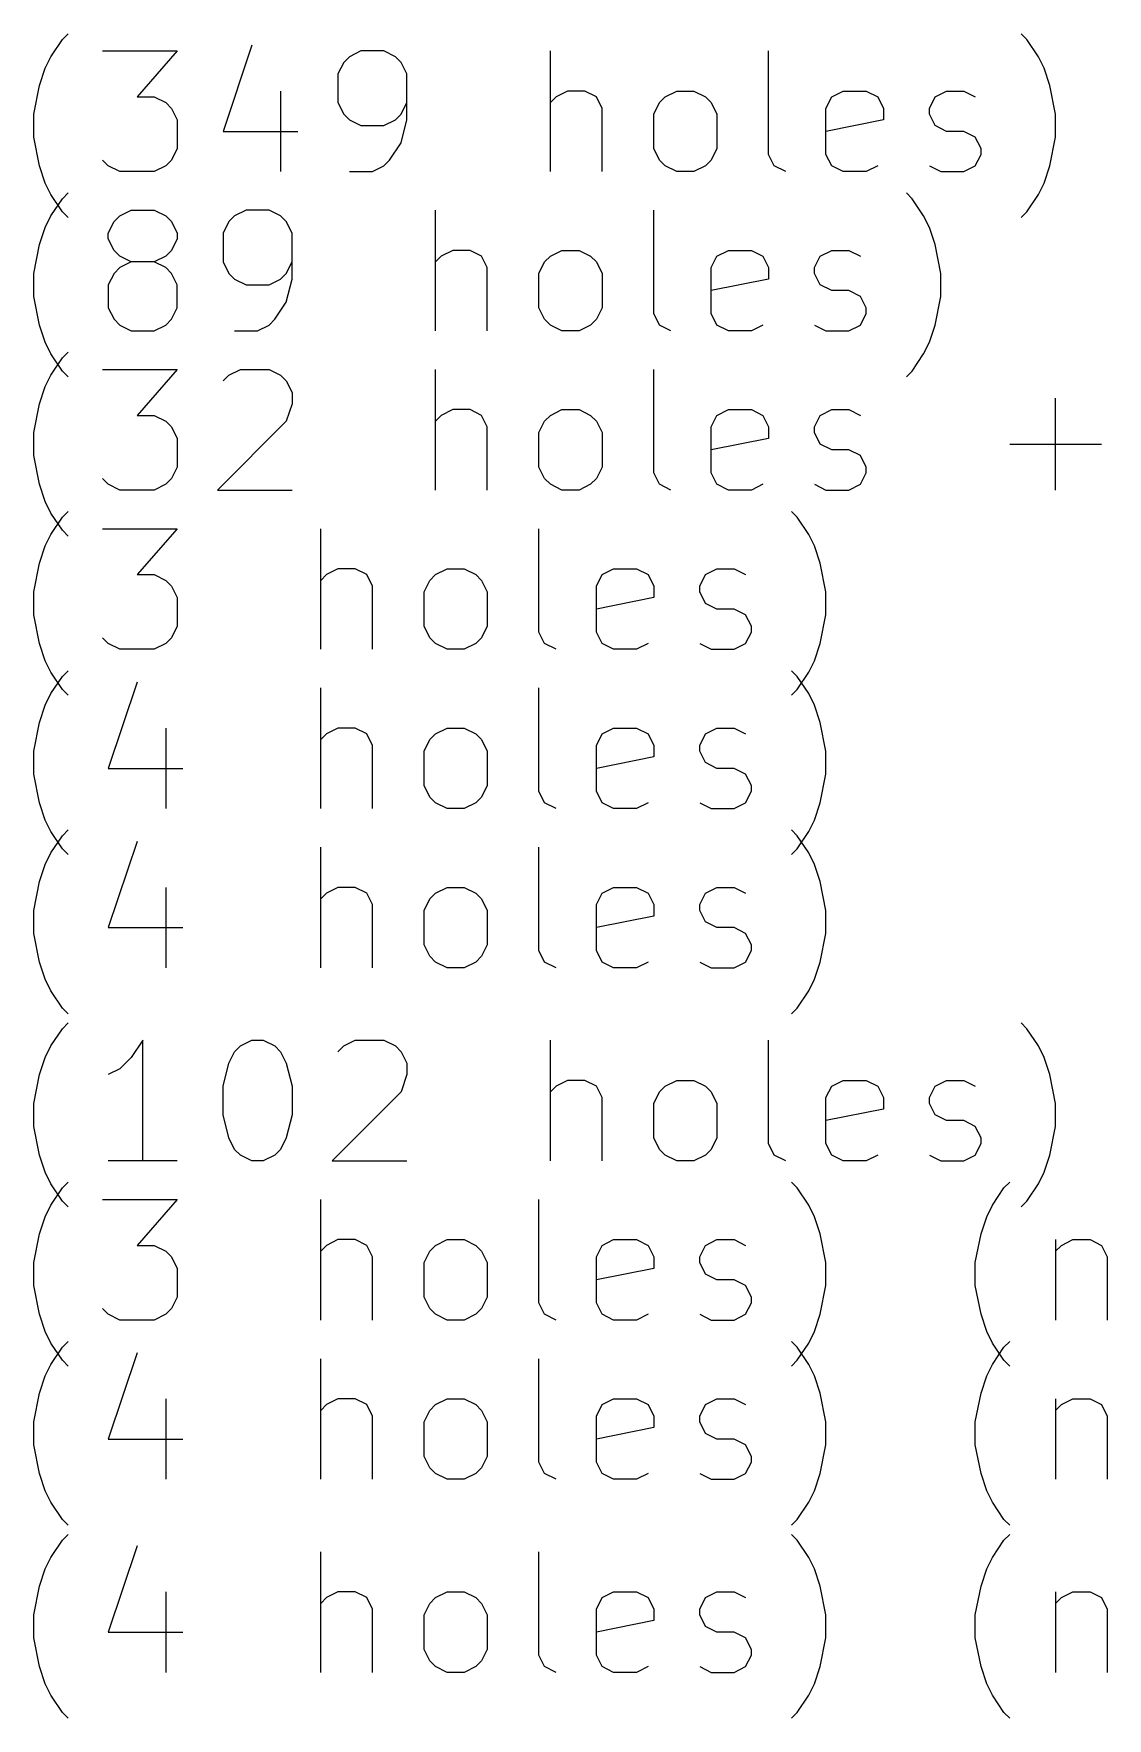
# Model space of a CAD drawing. Extents: x 101.4 to 193.5, y -168 to -75.
# Drawn here: x 138.63 to 156.44, y -168.01 to -140.08 of the extents above; entities that cross this region are included whole.
import ezdxf

# ---------------------------------------------------------------- set-up
doc = ezdxf.new("R2010")
doc.units = 0
doc.layers.add('BLACK', color=7, linetype='CONTINUOUS')

msp = doc.modelspace()

# ---------------------------------------------------------------- linework, layer by layer
at = {"layer": 'BLACK', "linetype": 'CONTINUOUS'}
for p, q in [((138.914914, -140.460076), (139.10539, -140.174361)), ((139.10539, -140.174361), (139.200629, -140.079123)), ((155.105392, -140.174361), (155.010154, -140.079123)), ((155.295868, -140.460076), (155.105392, -140.174361)), ((138.819676, -140.650552), (138.914914, -140.460076)), ((139.772057, -140.364838), (141.010152, -140.364838)), ((141.010152, -140.364838), (140.343485, -141.126742)), ((142.248247, -140.2696), (141.772057, -141.698171)), ((143.867295, -140.460076), (143.772057, -140.555314)), ((144.057771, -140.364838), (143.867295, -140.460076)), ((144.438724, -140.364838), (144.057771, -140.364838)), ((144.6292, -140.460076), (144.438724, -140.364838)), ((144.724438, -140.555314), (144.6292, -140.460076)), ((147.200629, -142.364838), (147.200629, -140.364838)), ((150.819677, -142.079123), (150.819677, -140.364838)), ((155.391106, -140.650552), (155.295868, -140.460076)), ((138.724438, -140.936266), (138.819676, -140.650552)), ((143.772057, -140.555314), (143.676819, -140.74579)), ((143.676819, -140.74579), (143.676819, -141.22198)), ((144.819676, -140.74579), (144.724438, -140.555314)), ((144.819676, -141.507695), (144.819676, -140.74579)), ((155.486344, -140.936266), (155.391106, -140.650552)), ((138.6292, -141.412457), (138.724438, -140.936266)), ((142.724438, -141.031504), (142.724438, -142.364838)), ((147.486343, -141.031504), (147.295867, -141.126742)), ((147.772058, -141.031504), (147.486343, -141.031504)), ((147.962534, -141.126742), (147.772058, -141.031504)), ((149.105391, -141.126742), (149.295867, -141.031504)), ((149.295867, -141.031504), (149.581582, -141.031504)), ((149.581582, -141.031504), (149.772058, -141.126742)), ((151.867296, -141.126742), (152.057772, -141.031504)), ((152.057772, -141.031504), (152.438725, -141.031504)), ((152.438725, -141.031504), (152.629201, -141.126742)), ((153.581582, -141.126742), (153.772058, -141.031504)), ((153.772058, -141.031504), (154.057772, -141.031504)), ((154.057772, -141.031504), (154.248249, -141.126742)), ((155.581582, -141.412457), (155.486344, -140.936266)), ((140.343485, -141.126742), (140.6292, -141.126742)), ((140.6292, -141.126742), (140.819676, -141.22198)), ((140.819676, -141.22198), (140.914914, -141.317219)), ((143.676819, -141.22198), (143.772057, -141.412457)), ((144.724438, -141.412457), (144.819676, -141.22198)), ((147.295867, -141.126742), (147.200629, -141.22198)), ((148.057772, -141.317219), (147.962534, -141.126742)), ((148.914915, -141.412457), (149.010153, -141.22198)), ((149.010153, -141.22198), (149.105391, -141.126742)), ((149.772058, -141.126742), (149.867296, -141.22198)), ((149.867296, -141.22198), (149.962534, -141.412457)), ((151.772058, -141.317219), (151.867296, -141.126742)), ((152.629201, -141.126742), (152.724439, -141.317219)), ((153.486344, -141.317219), (153.581582, -141.126742)), ((138.6292, -141.793409), (138.6292, -141.412457)), ((140.914914, -141.317219), (141.010152, -141.507695)), ((141.010152, -141.507695), (141.010152, -141.983885)), ((143.772057, -141.412457), (143.867295, -141.507695)), ((143.867295, -141.507695), (144.057771, -141.602933)), ((144.438724, -141.602933), (144.6292, -141.507695)), ((144.6292, -141.507695), (144.724438, -141.412457)), ((144.724438, -141.888647), (144.819676, -141.507695)), ((148.057772, -142.364838), (148.057772, -141.317219)), ((148.914915, -141.983885), (148.914915, -141.412457)), ((149.962534, -141.412457), (149.962534, -141.983885)), ((151.772058, -142.079123), (151.772058, -141.317219)), ((152.724439, -141.507695), (151.772058, -141.698171)), ((152.724439, -141.317219), (152.724439, -141.507695)), ((153.486344, -141.412457), (153.486344, -141.317219)), ((153.581582, -141.602933), (153.486344, -141.412457)), ((155.581582, -141.793409), (155.581582, -141.412457)), ((138.724438, -142.2696), (138.6292, -141.793409)), ((141.772057, -141.698171), (143.010152, -141.698171)), ((144.057771, -141.602933), (144.438724, -141.602933)), ((153.772058, -141.698171), (153.581582, -141.602933)), ((154.057772, -141.698171), (153.772058, -141.698171)), ((154.248249, -141.793409), (154.057772, -141.698171)), ((154.343487, -141.983885), (154.248249, -141.793409)), ((155.486344, -142.2696), (155.581582, -141.793409)), ((141.010152, -141.983885), (140.914914, -142.174361)), ((144.533962, -142.174361), (144.724438, -141.888647)), ((149.010153, -142.174361), (148.914915, -141.983885)), ((149.962534, -141.983885), (149.867296, -142.174361)), ((150.914915, -142.2696), (150.819677, -142.079123)), ((151.867296, -142.2696), (151.772058, -142.079123)), ((154.248249, -142.2696), (154.343487, -142.079123)), ((154.343487, -142.079123), (154.343487, -141.983885)), ((138.819676, -142.555314), (138.724438, -142.2696)), ((139.867295, -142.2696), (139.772057, -142.174361)), ((140.057771, -142.364838), (139.867295, -142.2696)), ((140.6292, -142.364838), (140.057771, -142.364838)), ((140.819676, -142.2696), (140.6292, -142.364838)), ((140.914914, -142.174361), (140.819676, -142.2696)), ((143.867295, -142.364838), (144.248247, -142.364838)), ((144.248247, -142.364838), (144.438724, -142.2696)), ((144.438724, -142.2696), (144.533962, -142.174361)), ((149.105391, -142.2696), (149.010153, -142.174361)), ((149.295867, -142.364838), (149.105391, -142.2696)), ((149.581582, -142.364838), (149.295867, -142.364838)), ((149.772058, -142.2696), (149.581582, -142.364838)), ((149.867296, -142.174361), (149.772058, -142.2696)), ((151.105391, -142.364838), (150.914915, -142.2696)), ((152.057772, -142.364838), (151.867296, -142.2696)), ((152.438725, -142.364838), (152.057772, -142.364838)), ((152.629201, -142.2696), (152.438725, -142.364838)), ((153.486344, -142.2696), (153.67682, -142.364838)), ((153.67682, -142.364838), (154.057772, -142.364838)), ((154.057772, -142.364838), (154.248249, -142.2696)), ((155.391106, -142.555314), (155.486344, -142.2696)), ((138.914914, -142.74579), (138.819676, -142.555314)), ((155.295868, -142.74579), (155.391106, -142.555314)), ((139.10539, -143.031504), (138.914914, -142.74579)), ((138.914914, -143.100076), (139.10539, -142.814361)), ((139.10539, -142.814361), (139.200629, -142.719123)), ((153.20063, -142.814361), (153.105392, -142.719123)), ((153.391106, -143.100076), (153.20063, -142.814361)), ((155.105392, -143.031504), (155.295868, -142.74579)), ((138.819676, -143.290552), (138.914914, -143.100076)), ((139.200629, -143.126742), (139.10539, -143.031504)), ((139.867295, -143.38579), (139.962533, -143.195314)), ((139.962533, -143.195314), (140.057771, -143.100076)), ((140.057771, -143.100076), (140.248247, -143.004838)), ((140.248247, -143.004838), (140.6292, -143.004838)), ((140.6292, -143.004838), (140.819676, -143.100076)), ((140.819676, -143.100076), (140.914914, -143.195314)), ((140.914914, -143.195314), (141.010152, -143.38579)), ((141.867295, -143.195314), (141.772057, -143.38579)), ((141.962533, -143.100076), (141.867295, -143.195314)), ((142.153009, -143.004838), (141.962533, -143.100076)), ((142.533962, -143.004838), (142.153009, -143.004838)), ((142.724438, -143.100076), (142.533962, -143.004838)), ((142.819676, -143.195314), (142.724438, -143.100076)), ((142.914914, -143.38579), (142.819676, -143.195314)), ((145.295867, -145.004838), (145.295867, -143.004838)), ((148.914915, -144.719123), (148.914915, -143.004838)), ((153.486344, -143.290552), (153.391106, -143.100076)), ((155.010154, -143.126742), (155.105392, -143.031504)), ((138.724438, -143.576266), (138.819676, -143.290552)), ((139.867295, -143.481028), (139.867295, -143.38579)), ((139.962533, -143.671504), (139.867295, -143.481028)), ((141.010152, -143.481028), (140.914914, -143.671504)), ((141.010152, -143.38579), (141.010152, -143.481028)), ((141.772057, -143.38579), (141.772057, -143.86198)), ((142.914914, -144.147695), (142.914914, -143.38579)), ((153.581582, -143.576266), (153.486344, -143.290552)), ((138.6292, -144.052457), (138.724438, -143.576266)), ((140.057771, -143.766742), (139.962533, -143.671504)), ((140.248247, -143.86198), (140.057771, -143.766742)), ((140.819676, -143.766742), (140.6292, -143.86198)), ((140.914914, -143.671504), (140.819676, -143.766742)), ((145.391105, -143.766742), (145.295867, -143.86198)), ((145.581581, -143.671504), (145.391105, -143.766742)), ((145.867296, -143.671504), (145.581581, -143.671504)), ((146.057772, -143.766742), (145.867296, -143.671504)), ((146.15301, -143.957219), (146.057772, -143.766742)), ((147.105391, -143.86198), (147.200629, -143.766742)), ((147.200629, -143.766742), (147.391105, -143.671504)), ((147.391105, -143.671504), (147.67682, -143.671504)), ((147.67682, -143.671504), (147.867296, -143.766742)), ((147.867296, -143.766742), (147.962534, -143.86198)), ((149.867296, -143.957219), (149.962534, -143.766742)), ((149.962534, -143.766742), (150.15301, -143.671504)), ((150.15301, -143.671504), (150.533963, -143.671504)), ((150.533963, -143.671504), (150.724439, -143.766742)), ((150.724439, -143.766742), (150.819677, -143.957219)), ((151.581582, -143.957219), (151.67682, -143.766742)), ((151.67682, -143.766742), (151.867296, -143.671504)), ((151.867296, -143.671504), (152.15301, -143.671504)), ((152.15301, -143.671504), (152.343487, -143.766742)), ((153.67682, -144.052457), (153.581582, -143.576266)), ((138.6292, -144.433409), (138.6292, -144.052457)), ((139.962533, -144.052457), (139.867295, -144.242933)), ((140.057771, -143.957219), (139.962533, -144.052457)), ((140.248247, -143.86198), (140.057771, -143.957219)), ((140.6292, -143.86198), (140.248247, -143.86198)), ((140.819676, -143.957219), (140.6292, -143.86198)), ((140.914914, -144.052457), (140.819676, -143.957219)), ((141.010152, -144.242933), (140.914914, -144.052457)), ((141.772057, -143.86198), (141.867295, -144.052457)), ((141.867295, -144.052457), (141.962533, -144.147695)), ((142.724438, -144.147695), (142.819676, -144.052457)), ((142.819676, -144.052457), (142.914914, -143.86198)), ((146.15301, -145.004838), (146.15301, -143.957219)), ((147.010153, -144.052457), (147.105391, -143.86198)), ((147.010153, -144.623885), (147.010153, -144.052457)), ((147.962534, -143.86198), (148.057772, -144.052457)), ((148.057772, -144.052457), (148.057772, -144.623885)), ((149.867296, -144.719123), (149.867296, -143.957219)), ((150.819677, -143.957219), (150.819677, -144.147695)), ((151.581582, -144.052457), (151.581582, -143.957219)), ((151.67682, -144.242933), (151.581582, -144.052457)), ((153.67682, -144.433409), (153.67682, -144.052457)), ((139.867295, -144.242933), (139.867295, -144.623885)), ((141.010152, -144.623885), (141.010152, -144.242933)), ((141.962533, -144.147695), (142.153009, -144.242933)), ((142.153009, -144.242933), (142.533962, -144.242933)), ((142.533962, -144.242933), (142.724438, -144.147695)), ((142.819676, -144.528647), (142.914914, -144.147695)), ((150.819677, -144.147695), (149.867296, -144.338171)), ((151.867296, -144.338171), (151.67682, -144.242933)), ((152.15301, -144.338171), (151.867296, -144.338171)), ((152.343487, -144.433409), (152.15301, -144.338171)), ((138.724438, -144.9096), (138.6292, -144.433409)), ((139.867295, -144.623885), (139.962533, -144.814361)), ((140.914914, -144.814361), (141.010152, -144.623885)), ((142.6292, -144.814361), (142.819676, -144.528647)), ((147.105391, -144.814361), (147.010153, -144.623885)), ((148.057772, -144.623885), (147.962534, -144.814361)), ((152.438725, -144.623885), (152.343487, -144.433409)), ((152.438725, -144.719123), (152.438725, -144.623885)), ((153.581582, -144.9096), (153.67682, -144.433409)), ((138.819676, -145.195314), (138.724438, -144.9096)), ((139.962533, -144.814361), (140.057771, -144.9096)), ((140.057771, -144.9096), (140.248247, -145.004838)), ((140.6292, -145.004838), (140.819676, -144.9096)), ((140.819676, -144.9096), (140.914914, -144.814361)), ((142.343485, -145.004838), (142.533962, -144.9096)), ((142.533962, -144.9096), (142.6292, -144.814361)), ((147.200629, -144.9096), (147.105391, -144.814361)), ((147.391105, -145.004838), (147.200629, -144.9096)), ((147.867296, -144.9096), (147.67682, -145.004838)), ((147.962534, -144.814361), (147.867296, -144.9096)), ((149.010153, -144.9096), (148.914915, -144.719123)), ((149.200629, -145.004838), (149.010153, -144.9096)), ((149.962534, -144.9096), (149.867296, -144.719123)), ((150.15301, -145.004838), (149.962534, -144.9096)), ((150.724439, -144.9096), (150.533963, -145.004838)), ((151.581582, -144.9096), (151.772058, -145.004838)), ((152.15301, -145.004838), (152.343487, -144.9096)), ((152.343487, -144.9096), (152.438725, -144.719123)), ((153.486344, -145.195314), (153.581582, -144.9096)), ((138.914914, -145.38579), (138.819676, -145.195314)), ((140.248247, -145.004838), (140.6292, -145.004838)), ((141.962533, -145.004838), (142.343485, -145.004838)), ((147.67682, -145.004838), (147.391105, -145.004838)), ((150.533963, -145.004838), (150.15301, -145.004838)), ((151.772058, -145.004838), (152.15301, -145.004838)), ((153.391106, -145.38579), (153.486344, -145.195314)), ((139.10539, -145.671504), (138.914914, -145.38579)), ((138.914914, -145.740076), (139.10539, -145.454361)), ((139.10539, -145.454361), (139.200629, -145.359123)), ((153.20063, -145.671504), (153.391106, -145.38579)), ((138.819676, -145.930552), (138.914914, -145.740076)), ((139.200629, -145.766742), (139.10539, -145.671504)), ((139.772057, -145.644838), (141.010152, -145.644838)), ((141.010152, -145.644838), (140.343485, -146.406742)), ((141.772057, -145.835314), (141.867295, -145.740076)), ((141.867295, -145.740076), (142.057771, -145.644838)), ((142.057771, -145.644838), (142.533962, -145.644838)), ((142.533962, -145.644838), (142.724438, -145.740076)), ((142.724438, -145.740076), (142.819676, -145.835314)), ((145.295867, -147.644838), (145.295867, -145.644838)), ((148.914915, -147.359123), (148.914915, -145.644838)), ((153.105392, -145.766742), (153.20063, -145.671504)), ((138.724438, -146.216266), (138.819676, -145.930552)), ((142.819676, -145.835314), (142.914914, -146.02579)), ((142.914914, -146.02579), (142.914914, -146.216266)), ((138.6292, -146.692457), (138.724438, -146.216266)), ((142.914914, -146.216266), (142.819676, -146.50198)), ((145.581581, -146.311504), (145.391105, -146.406742)), ((145.867296, -146.311504), (145.581581, -146.311504)), ((146.057772, -146.406742), (145.867296, -146.311504)), ((147.200629, -146.406742), (147.391105, -146.311504)), ((147.391105, -146.311504), (147.67682, -146.311504)), ((147.67682, -146.311504), (147.867296, -146.406742)), ((149.962534, -146.406742), (150.15301, -146.311504)), ((150.15301, -146.311504), (150.533963, -146.311504)), ((150.533963, -146.311504), (150.724439, -146.406742)), ((151.67682, -146.406742), (151.867296, -146.311504)), ((151.867296, -146.311504), (152.15301, -146.311504)), ((152.15301, -146.311504), (152.343487, -146.406742)), ((155.581583, -147.644838), (155.581583, -146.121028)), ((140.343485, -146.406742), (140.6292, -146.406742)), ((140.6292, -146.406742), (140.819676, -146.50198)), ((140.819676, -146.50198), (140.914914, -146.597219)), ((140.914914, -146.597219), (141.010152, -146.787695)), ((142.819676, -146.50198), (141.676819, -147.644838)), ((145.391105, -146.406742), (145.295867, -146.50198)), ((146.15301, -146.597219), (146.057772, -146.406742)), ((146.15301, -147.644838), (146.15301, -146.597219)), ((147.010153, -146.692457), (147.105391, -146.50198)), ((147.105391, -146.50198), (147.200629, -146.406742)), ((147.867296, -146.406742), (147.962534, -146.50198)), ((147.962534, -146.50198), (148.057772, -146.692457)), ((149.867296, -146.597219), (149.962534, -146.406742)), ((149.867296, -147.359123), (149.867296, -146.597219)), ((150.724439, -146.406742), (150.819677, -146.597219)), ((150.819677, -146.597219), (150.819677, -146.787695)), ((151.581582, -146.597219), (151.67682, -146.406742)), ((151.581582, -146.692457), (151.581582, -146.597219)), ((138.6292, -147.073409), (138.6292, -146.692457)), ((141.010152, -146.787695), (141.010152, -147.263885)), ((147.010153, -147.263885), (147.010153, -146.692457)), ((148.057772, -146.692457), (148.057772, -147.263885)), ((150.819677, -146.787695), (149.867296, -146.978171)), ((151.67682, -146.882933), (151.581582, -146.692457)), ((151.867296, -146.978171), (151.67682, -146.882933)), ((154.819678, -146.882933), (156.343488, -146.882933)), ((138.724438, -147.5496), (138.6292, -147.073409)), ((152.15301, -146.978171), (151.867296, -146.978171)), ((152.343487, -147.073409), (152.15301, -146.978171)), ((152.438725, -147.263885), (152.343487, -147.073409)), ((139.867295, -147.5496), (139.772057, -147.454361)), ((140.914914, -147.454361), (140.819676, -147.5496)), ((141.010152, -147.263885), (140.914914, -147.454361)), ((147.105391, -147.454361), (147.010153, -147.263885)), ((147.200629, -147.5496), (147.105391, -147.454361)), ((147.962534, -147.454361), (147.867296, -147.5496)), ((148.057772, -147.263885), (147.962534, -147.454361)), ((149.010153, -147.5496), (148.914915, -147.359123)), ((149.962534, -147.5496), (149.867296, -147.359123)), ((152.343487, -147.5496), (152.438725, -147.359123)), ((152.438725, -147.359123), (152.438725, -147.263885)), ((138.819676, -147.835314), (138.724438, -147.5496)), ((140.057771, -147.644838), (139.867295, -147.5496)), ((140.6292, -147.644838), (140.057771, -147.644838)), ((140.819676, -147.5496), (140.6292, -147.644838)), ((141.676819, -147.644838), (142.914914, -147.644838)), ((147.391105, -147.644838), (147.200629, -147.5496)), ((147.67682, -147.644838), (147.391105, -147.644838)), ((147.867296, -147.5496), (147.67682, -147.644838)), ((149.200629, -147.644838), (149.010153, -147.5496)), ((150.15301, -147.644838), (149.962534, -147.5496)), ((150.533963, -147.644838), (150.15301, -147.644838)), ((150.724439, -147.5496), (150.533963, -147.644838)), ((151.581582, -147.5496), (151.772058, -147.644838)), ((151.772058, -147.644838), (152.15301, -147.644838)), ((152.15301, -147.644838), (152.343487, -147.5496)), ((138.914914, -148.02579), (138.819676, -147.835314)), ((139.10539, -148.094361), (139.200629, -147.999123)), ((151.295868, -148.094361), (151.20063, -147.999123)), ((139.10539, -148.311504), (138.914914, -148.02579)), ((138.914914, -148.380076), (139.10539, -148.094361)), ((139.772057, -148.284838), (141.010152, -148.284838)), ((141.010152, -148.284838), (140.343485, -149.046742)), ((143.391105, -150.284838), (143.391105, -148.284838)), ((147.010153, -149.999123), (147.010153, -148.284838)), ((151.486344, -148.380076), (151.295868, -148.094361)), ((138.724438, -148.856266), (138.819676, -148.570552)), ((138.819676, -148.570552), (138.914914, -148.380076)), ((139.200629, -148.406742), (139.10539, -148.311504)), ((151.581582, -148.570552), (151.486344, -148.380076)), ((151.67682, -148.856266), (151.581582, -148.570552)), ((138.6292, -149.332457), (138.724438, -148.856266)), ((140.343485, -149.046742), (140.6292, -149.046742)), ((140.6292, -149.046742), (140.819676, -149.14198)), ((143.486343, -149.046742), (143.391105, -149.14198)), ((143.676819, -148.951504), (143.486343, -149.046742)), ((143.962534, -148.951504), (143.676819, -148.951504)), ((144.15301, -149.046742), (143.962534, -148.951504)), ((144.248248, -149.237219), (144.15301, -149.046742)), ((145.200629, -149.14198), (145.295867, -149.046742)), ((145.295867, -149.046742), (145.486343, -148.951504)), ((145.486343, -148.951504), (145.772058, -148.951504)), ((145.772058, -148.951504), (145.962534, -149.046742)), ((145.962534, -149.046742), (146.057772, -149.14198)), ((147.962534, -149.237219), (148.057772, -149.046742)), ((148.057772, -149.046742), (148.248248, -148.951504)), ((148.248248, -148.951504), (148.629201, -148.951504)), ((148.629201, -148.951504), (148.819677, -149.046742)), ((148.819677, -149.046742), (148.914915, -149.237219)), ((149.67682, -149.237219), (149.772058, -149.046742)), ((149.772058, -149.046742), (149.962534, -148.951504)), ((149.962534, -148.951504), (150.248248, -148.951504)), ((150.248248, -148.951504), (150.438725, -149.046742)), ((151.772058, -149.332457), (151.67682, -148.856266)), ((138.6292, -149.713409), (138.6292, -149.332457)), ((140.819676, -149.14198), (140.914914, -149.237219)), ((140.914914, -149.237219), (141.010152, -149.427695)), ((144.248248, -150.284838), (144.248248, -149.237219)), ((145.105391, -149.332457), (145.200629, -149.14198)), ((145.105391, -149.903885), (145.105391, -149.332457)), ((146.057772, -149.14198), (146.15301, -149.332457)), ((146.15301, -149.332457), (146.15301, -149.903885)), ((147.962534, -149.999123), (147.962534, -149.237219)), ((148.914915, -149.237219), (148.914915, -149.427695)), ((149.67682, -149.332457), (149.67682, -149.237219)), ((149.772058, -149.522933), (149.67682, -149.332457)), ((151.772058, -149.713409), (151.772058, -149.332457)), ((141.010152, -149.427695), (141.010152, -149.903885)), ((148.914915, -149.427695), (147.962534, -149.618171)), ((149.962534, -149.618171), (149.772058, -149.522933)), ((150.248248, -149.618171), (149.962534, -149.618171)), ((150.438725, -149.713409), (150.248248, -149.618171)), ((138.724438, -150.1896), (138.6292, -149.713409)), ((141.010152, -149.903885), (140.914914, -150.094361)), ((145.200629, -150.094361), (145.105391, -149.903885)), ((146.15301, -149.903885), (146.057772, -150.094361)), ((150.533963, -149.903885), (150.438725, -149.713409)), ((150.533963, -149.999123), (150.533963, -149.903885)), ((151.67682, -150.1896), (151.772058, -149.713409)), ((138.819676, -150.475314), (138.724438, -150.1896)), ((139.867295, -150.1896), (139.772057, -150.094361)), ((140.057771, -150.284838), (139.867295, -150.1896)), ((140.819676, -150.1896), (140.6292, -150.284838)), ((140.914914, -150.094361), (140.819676, -150.1896)), ((145.295867, -150.1896), (145.200629, -150.094361)), ((145.486343, -150.284838), (145.295867, -150.1896)), ((145.962534, -150.1896), (145.772058, -150.284838)), ((146.057772, -150.094361), (145.962534, -150.1896)), ((147.105391, -150.1896), (147.010153, -149.999123)), ((147.295867, -150.284838), (147.105391, -150.1896)), ((148.057772, -150.1896), (147.962534, -149.999123)), ((148.248248, -150.284838), (148.057772, -150.1896)), ((148.819677, -150.1896), (148.629201, -150.284838)), ((149.67682, -150.1896), (149.867296, -150.284838)), ((150.248248, -150.284838), (150.438725, -150.1896)), ((150.438725, -150.1896), (150.533963, -149.999123)), ((151.581582, -150.475314), (151.67682, -150.1896)), ((138.914914, -150.66579), (138.819676, -150.475314)), ((140.6292, -150.284838), (140.057771, -150.284838)), ((145.772058, -150.284838), (145.486343, -150.284838)), ((148.629201, -150.284838), (148.248248, -150.284838)), ((149.867296, -150.284838), (150.248248, -150.284838)), ((151.486344, -150.66579), (151.581582, -150.475314)), ((139.10539, -150.951504), (138.914914, -150.66579)), ((138.914914, -151.020076), (139.10539, -150.734361)), ((139.10539, -150.734361), (139.200629, -150.639123)), ((151.295868, -150.734361), (151.20063, -150.639123)), ((151.295868, -150.951504), (151.486344, -150.66579)), ((151.486344, -151.020076), (151.295868, -150.734361)), ((138.819676, -151.210552), (138.914914, -151.020076)), ((139.200629, -151.046742), (139.10539, -150.951504)), ((140.343485, -150.8296), (139.867295, -152.258171)), ((143.391105, -152.924838), (143.391105, -150.924838)), ((147.010153, -152.639123), (147.010153, -150.924838)), ((151.20063, -151.046742), (151.295868, -150.951504)), ((151.581582, -151.210552), (151.486344, -151.020076)), ((138.724438, -151.496266), (138.819676, -151.210552)), ((151.67682, -151.496266), (151.581582, -151.210552)), ((138.6292, -151.972457), (138.724438, -151.496266)), ((140.819676, -151.591504), (140.819676, -152.924838)), ((143.676819, -151.591504), (143.486343, -151.686742)), ((143.962534, -151.591504), (143.676819, -151.591504)), ((144.15301, -151.686742), (143.962534, -151.591504)), ((145.295867, -151.686742), (145.486343, -151.591504)), ((145.486343, -151.591504), (145.772058, -151.591504)), ((145.772058, -151.591504), (145.962534, -151.686742)), ((148.057772, -151.686742), (148.248248, -151.591504)), ((148.248248, -151.591504), (148.629201, -151.591504)), ((148.629201, -151.591504), (148.819677, -151.686742)), ((149.772058, -151.686742), (149.962534, -151.591504)), ((149.962534, -151.591504), (150.248248, -151.591504)), ((150.248248, -151.591504), (150.438725, -151.686742)), ((151.772058, -151.972457), (151.67682, -151.496266)), ((143.486343, -151.686742), (143.391105, -151.78198)), ((144.248248, -151.877219), (144.15301, -151.686742)), ((144.248248, -152.924838), (144.248248, -151.877219)), ((145.105391, -151.972457), (145.200629, -151.78198)), ((145.200629, -151.78198), (145.295867, -151.686742)), ((145.962534, -151.686742), (146.057772, -151.78198)), ((146.057772, -151.78198), (146.15301, -151.972457)), ((147.962534, -151.877219), (148.057772, -151.686742)), ((147.962534, -152.639123), (147.962534, -151.877219)), ((148.819677, -151.686742), (148.914915, -151.877219)), ((148.914915, -151.877219), (148.914915, -152.067695)), ((149.67682, -151.877219), (149.772058, -151.686742)), ((149.67682, -151.972457), (149.67682, -151.877219)), ((138.6292, -152.353409), (138.6292, -151.972457)), ((145.105391, -152.543885), (145.105391, -151.972457)), ((146.15301, -151.972457), (146.15301, -152.543885)), ((148.914915, -152.067695), (147.962534, -152.258171)), ((149.772058, -152.162933), (149.67682, -151.972457)), ((149.962534, -152.258171), (149.772058, -152.162933)), ((151.772058, -152.353409), (151.772058, -151.972457)), ((138.724438, -152.8296), (138.6292, -152.353409)), ((139.867295, -152.258171), (141.10539, -152.258171)), ((150.248248, -152.258171), (149.962534, -152.258171)), ((150.438725, -152.353409), (150.248248, -152.258171)), ((150.533963, -152.543885), (150.438725, -152.353409)), ((151.67682, -152.8296), (151.772058, -152.353409)), ((145.200629, -152.734361), (145.105391, -152.543885)), ((145.295867, -152.8296), (145.200629, -152.734361)), ((146.057772, -152.734361), (145.962534, -152.8296)), ((146.15301, -152.543885), (146.057772, -152.734361)), ((147.105391, -152.8296), (147.010153, -152.639123)), ((148.057772, -152.8296), (147.962534, -152.639123)), ((150.438725, -152.8296), (150.533963, -152.639123)), ((150.533963, -152.639123), (150.533963, -152.543885)), ((138.819676, -153.115314), (138.724438, -152.8296)), ((145.486343, -152.924838), (145.295867, -152.8296)), ((145.772058, -152.924838), (145.486343, -152.924838)), ((145.962534, -152.8296), (145.772058, -152.924838)), ((147.295867, -152.924838), (147.105391, -152.8296)), ((148.248248, -152.924838), (148.057772, -152.8296)), ((148.629201, -152.924838), (148.248248, -152.924838)), ((148.819677, -152.8296), (148.629201, -152.924838)), ((149.67682, -152.8296), (149.867296, -152.924838)), ((149.867296, -152.924838), (150.248248, -152.924838)), ((150.248248, -152.924838), (150.438725, -152.8296)), ((151.581582, -153.115314), (151.67682, -152.8296)), ((138.914914, -153.30579), (138.819676, -153.115314)), ((139.10539, -153.591504), (138.914914, -153.30579)), ((139.10539, -153.374361), (139.200629, -153.279123)), ((151.295868, -153.374361), (151.20063, -153.279123)), ((151.295868, -153.591504), (151.486344, -153.30579)), ((151.486344, -153.30579), (151.581582, -153.115314)), ((138.914914, -153.660076), (139.10539, -153.374361)), ((139.200629, -153.686742), (139.10539, -153.591504)), ((140.343485, -153.4696), (139.867295, -154.898171)), ((143.391105, -155.564838), (143.391105, -153.564838)), ((147.010153, -155.279123), (147.010153, -153.564838)), ((151.20063, -153.686742), (151.295868, -153.591504)), ((151.486344, -153.660076), (151.295868, -153.374361)), ((138.724438, -154.136266), (138.819676, -153.850552)), ((138.819676, -153.850552), (138.914914, -153.660076)), ((151.581582, -153.850552), (151.486344, -153.660076)), ((151.67682, -154.136266), (151.581582, -153.850552)), ((138.6292, -154.612457), (138.724438, -154.136266)), ((151.772058, -154.612457), (151.67682, -154.136266)), ((140.819676, -154.231504), (140.819676, -155.564838)), ((143.486343, -154.326742), (143.391105, -154.42198)), ((143.676819, -154.231504), (143.486343, -154.326742)), ((143.962534, -154.231504), (143.676819, -154.231504)), ((144.15301, -154.326742), (143.962534, -154.231504)), ((144.248248, -154.517219), (144.15301, -154.326742)), ((145.105391, -154.612457), (145.200629, -154.42198)), ((145.200629, -154.42198), (145.295867, -154.326742)), ((145.295867, -154.326742), (145.486343, -154.231504)), ((145.486343, -154.231504), (145.772058, -154.231504)), ((145.772058, -154.231504), (145.962534, -154.326742)), ((145.962534, -154.326742), (146.057772, -154.42198)), ((146.057772, -154.42198), (146.15301, -154.612457)), ((147.962534, -154.517219), (148.057772, -154.326742)), ((148.057772, -154.326742), (148.248248, -154.231504)), ((148.248248, -154.231504), (148.629201, -154.231504)), ((148.629201, -154.231504), (148.819677, -154.326742)), ((148.819677, -154.326742), (148.914915, -154.517219)), ((149.67682, -154.517219), (149.772058, -154.326742)), ((149.772058, -154.326742), (149.962534, -154.231504)), ((149.962534, -154.231504), (150.248248, -154.231504)), ((150.248248, -154.231504), (150.438725, -154.326742)), ((138.6292, -154.993409), (138.6292, -154.612457)), ((144.248248, -155.564838), (144.248248, -154.517219)), ((145.105391, -155.183885), (145.105391, -154.612457)), ((146.15301, -154.612457), (146.15301, -155.183885)), ((147.962534, -155.279123), (147.962534, -154.517219)), ((148.914915, -154.707695), (147.962534, -154.898171)), ((148.914915, -154.517219), (148.914915, -154.707695)), ((149.67682, -154.612457), (149.67682, -154.517219)), ((149.772058, -154.802933), (149.67682, -154.612457)), ((151.772058, -154.993409), (151.772058, -154.612457)), ((138.724438, -155.4696), (138.6292, -154.993409)), ((139.867295, -154.898171), (141.10539, -154.898171)), ((149.962534, -154.898171), (149.772058, -154.802933)), ((150.248248, -154.898171), (149.962534, -154.898171)), ((150.438725, -154.993409), (150.248248, -154.898171)), ((150.533963, -155.183885), (150.438725, -154.993409)), ((151.67682, -155.4696), (151.772058, -154.993409)), ((145.200629, -155.374361), (145.105391, -155.183885)), ((146.15301, -155.183885), (146.057772, -155.374361)), ((150.533963, -155.279123), (150.533963, -155.183885)), ((138.819676, -155.755314), (138.724438, -155.4696)), ((145.295867, -155.4696), (145.200629, -155.374361)), ((145.486343, -155.564838), (145.295867, -155.4696)), ((145.962534, -155.4696), (145.772058, -155.564838)), ((146.057772, -155.374361), (145.962534, -155.4696)), ((147.105391, -155.4696), (147.010153, -155.279123)), ((147.295867, -155.564838), (147.105391, -155.4696)), ((148.057772, -155.4696), (147.962534, -155.279123)), ((148.248248, -155.564838), (148.057772, -155.4696)), ((148.819677, -155.4696), (148.629201, -155.564838)), ((149.67682, -155.4696), (149.867296, -155.564838)), ((150.248248, -155.564838), (150.438725, -155.4696)), ((150.438725, -155.4696), (150.533963, -155.279123)), ((151.581582, -155.755314), (151.67682, -155.4696)), ((138.914914, -155.94579), (138.819676, -155.755314)), ((145.772058, -155.564838), (145.486343, -155.564838)), ((148.629201, -155.564838), (148.248248, -155.564838)), ((149.867296, -155.564838), (150.248248, -155.564838)), ((151.486344, -155.94579), (151.581582, -155.755314)), ((139.10539, -156.231504), (138.914914, -155.94579)), ((151.295868, -156.231504), (151.486344, -155.94579)), ((139.200629, -156.326742), (139.10539, -156.231504)), ((151.20063, -156.326742), (151.295868, -156.231504)), ((138.914914, -156.860076), (139.10539, -156.574361)), ((139.10539, -156.574361), (139.200629, -156.479123)), ((155.105392, -156.574361), (155.010154, -156.479123)), ((155.295868, -156.860076), (155.105392, -156.574361)), ((138.819676, -157.050552), (138.914914, -156.860076)), ((140.438723, -156.764838), (140.248247, -157.050552)), ((140.438723, -158.764838), (140.438723, -156.764838)), ((141.962533, -156.955314), (142.057771, -156.860076)), ((142.057771, -156.860076), (142.248247, -156.764838)), ((142.248247, -156.764838), (142.438724, -156.764838)), ((142.438724, -156.764838), (142.6292, -156.860076)), ((142.6292, -156.860076), (142.724438, -156.955314)), ((143.676819, -156.955314), (143.772057, -156.860076)), ((143.772057, -156.860076), (143.962533, -156.764838)), ((143.962533, -156.764838), (144.438724, -156.764838)), ((144.438724, -156.764838), (144.6292, -156.860076)), ((144.6292, -156.860076), (144.724438, -156.955314)), ((147.200629, -158.764838), (147.200629, -156.764838)), ((150.819677, -158.479123), (150.819677, -156.764838)), ((155.391106, -157.050552), (155.295868, -156.860076)), ((138.724438, -157.336266), (138.819676, -157.050552)), ((140.248247, -157.050552), (140.057771, -157.241028)), ((141.772057, -157.526742), (141.867295, -157.14579)), ((141.867295, -157.14579), (141.962533, -156.955314)), ((142.724438, -156.955314), (142.819676, -157.14579)), ((142.819676, -157.14579), (142.914914, -157.526742)), ((144.724438, -156.955314), (144.819676, -157.14579)), ((144.819676, -157.14579), (144.819676, -157.336266)), ((155.486344, -157.336266), (155.391106, -157.050552)), ((138.6292, -157.812457), (138.724438, -157.336266)), ((140.057771, -157.241028), (139.867295, -157.336266)), ((144.819676, -157.336266), (144.724438, -157.62198)), ((147.486343, -157.431504), (147.295867, -157.526742)), ((147.772058, -157.431504), (147.486343, -157.431504)), ((147.962534, -157.526742), (147.772058, -157.431504)), ((149.105391, -157.526742), (149.295867, -157.431504)), ((149.295867, -157.431504), (149.581582, -157.431504)), ((149.581582, -157.431504), (149.772058, -157.526742)), ((151.867296, -157.526742), (152.057772, -157.431504)), ((152.057772, -157.431504), (152.438725, -157.431504)), ((152.438725, -157.431504), (152.629201, -157.526742)), ((153.581582, -157.526742), (153.772058, -157.431504)), ((153.772058, -157.431504), (154.057772, -157.431504)), ((154.057772, -157.431504), (154.248249, -157.526742)), ((155.581582, -157.812457), (155.486344, -157.336266)), ((141.772057, -158.002933), (141.772057, -157.526742)), ((142.914914, -157.526742), (142.914914, -158.002933)), ((144.724438, -157.62198), (143.581581, -158.764838)), ((147.295867, -157.526742), (147.200629, -157.62198)), ((148.057772, -157.717219), (147.962534, -157.526742)), ((148.057772, -158.764838), (148.057772, -157.717219)), ((148.914915, -157.812457), (149.010153, -157.62198)), ((149.010153, -157.62198), (149.105391, -157.526742)), ((149.772058, -157.526742), (149.867296, -157.62198)), ((149.867296, -157.62198), (149.962534, -157.812457)), ((151.772058, -157.717219), (151.867296, -157.526742)), ((151.772058, -158.479123), (151.772058, -157.717219)), ((152.629201, -157.526742), (152.724439, -157.717219)), ((152.724439, -157.717219), (152.724439, -157.907695)), ((153.486344, -157.717219), (153.581582, -157.526742)), ((153.486344, -157.812457), (153.486344, -157.717219)), ((138.6292, -158.193409), (138.6292, -157.812457)), ((141.867295, -158.383885), (141.772057, -158.002933)), ((142.914914, -158.002933), (142.819676, -158.383885)), ((148.914915, -158.383885), (148.914915, -157.812457)), ((149.962534, -157.812457), (149.962534, -158.383885)), ((152.724439, -157.907695), (151.772058, -158.098171)), ((153.581582, -158.002933), (153.486344, -157.812457)), ((153.772058, -158.098171), (153.581582, -158.002933)), ((155.581582, -158.193409), (155.581582, -157.812457)), ((138.724438, -158.6696), (138.6292, -158.193409)), ((154.057772, -158.098171), (153.772058, -158.098171)), ((154.248249, -158.193409), (154.057772, -158.098171)), ((154.343487, -158.383885), (154.248249, -158.193409)), ((155.486344, -158.6696), (155.581582, -158.193409)), ((141.962533, -158.574361), (141.867295, -158.383885)), ((142.057771, -158.6696), (141.962533, -158.574361)), ((142.724438, -158.574361), (142.6292, -158.6696)), ((142.819676, -158.383885), (142.724438, -158.574361)), ((149.010153, -158.574361), (148.914915, -158.383885)), ((149.105391, -158.6696), (149.010153, -158.574361)), ((149.867296, -158.574361), (149.772058, -158.6696)), ((149.962534, -158.383885), (149.867296, -158.574361)), ((150.914915, -158.6696), (150.819677, -158.479123)), ((151.867296, -158.6696), (151.772058, -158.479123)), ((154.248249, -158.6696), (154.343487, -158.479123)), ((154.343487, -158.479123), (154.343487, -158.383885)), ((138.819676, -158.955314), (138.724438, -158.6696)), ((141.010152, -158.764838), (139.867295, -158.764838)), ((142.248247, -158.764838), (142.057771, -158.6696)), ((142.438724, -158.764838), (142.248247, -158.764838)), ((142.6292, -158.6696), (142.438724, -158.764838)), ((143.581581, -158.764838), (144.819676, -158.764838)), ((149.295867, -158.764838), (149.105391, -158.6696)), ((149.581582, -158.764838), (149.295867, -158.764838)), ((149.772058, -158.6696), (149.581582, -158.764838)), ((151.105391, -158.764838), (150.914915, -158.6696)), ((152.057772, -158.764838), (151.867296, -158.6696)), ((152.438725, -158.764838), (152.057772, -158.764838)), ((152.629201, -158.6696), (152.438725, -158.764838)), ((153.486344, -158.6696), (153.67682, -158.764838)), ((153.67682, -158.764838), (154.057772, -158.764838)), ((154.057772, -158.764838), (154.248249, -158.6696)), ((155.391106, -158.955314), (155.486344, -158.6696)), ((138.914914, -159.14579), (138.819676, -158.955314)), ((139.10539, -159.431504), (138.914914, -159.14579)), ((139.10539, -159.214361), (139.200629, -159.119123)), ((151.295868, -159.214361), (151.20063, -159.119123)), ((154.724439, -159.214361), (154.819678, -159.119123)), ((155.105392, -159.431504), (155.295868, -159.14579)), ((155.295868, -159.14579), (155.391106, -158.955314)), ((138.914914, -159.500076), (139.10539, -159.214361)), ((139.200629, -159.526742), (139.10539, -159.431504)), ((139.772057, -159.404838), (141.010152, -159.404838)), ((141.010152, -159.404838), (140.343485, -160.166742)), ((143.391105, -161.404838), (143.391105, -159.404838)), ((147.010153, -161.119123), (147.010153, -159.404838)), ((151.486344, -159.500076), (151.295868, -159.214361)), ((154.533963, -159.500076), (154.724439, -159.214361)), ((155.010154, -159.526742), (155.105392, -159.431504)), ((138.724438, -159.976266), (138.819676, -159.690552)), ((138.819676, -159.690552), (138.914914, -159.500076)), ((151.581582, -159.690552), (151.486344, -159.500076)), ((151.67682, -159.976266), (151.581582, -159.690552)), ((154.343487, -159.976266), (154.438725, -159.690552)), ((154.438725, -159.690552), (154.533963, -159.500076)), ((138.6292, -160.452457), (138.724438, -159.976266)), ((151.772058, -160.452457), (151.67682, -159.976266)), ((154.248249, -160.452457), (154.343487, -159.976266)), ((140.343485, -160.166742), (140.6292, -160.166742)), ((140.6292, -160.166742), (140.819676, -160.26198)), ((140.819676, -160.26198), (140.914914, -160.357219)), ((143.486343, -160.166742), (143.391105, -160.26198)), ((143.676819, -160.071504), (143.486343, -160.166742)), ((143.962534, -160.071504), (143.676819, -160.071504)), ((144.15301, -160.166742), (143.962534, -160.071504)), ((144.248248, -160.357219), (144.15301, -160.166742)), ((145.105391, -160.452457), (145.200629, -160.26198)), ((145.200629, -160.26198), (145.295867, -160.166742)), ((145.295867, -160.166742), (145.486343, -160.071504)), ((145.486343, -160.071504), (145.772058, -160.071504)), ((145.772058, -160.071504), (145.962534, -160.166742)), ((145.962534, -160.166742), (146.057772, -160.26198)), ((146.057772, -160.26198), (146.15301, -160.452457)), ((147.962534, -160.357219), (148.057772, -160.166742)), ((148.057772, -160.166742), (148.248248, -160.071504)), ((148.248248, -160.071504), (148.629201, -160.071504)), ((148.629201, -160.071504), (148.819677, -160.166742)), ((148.819677, -160.166742), (148.914915, -160.357219)), ((149.67682, -160.357219), (149.772058, -160.166742)), ((149.772058, -160.166742), (149.962534, -160.071504)), ((149.962534, -160.071504), (150.248248, -160.071504)), ((150.248248, -160.071504), (150.438725, -160.166742)), ((155.581582, -160.071504), (155.581582, -161.404838)), ((155.581582, -160.26198), (155.67682, -160.166742)), ((155.67682, -160.166742), (155.867296, -160.071504)), ((155.867296, -160.071504), (156.153011, -160.071504)), ((156.153011, -160.071504), (156.343487, -160.166742)), ((156.343487, -160.166742), (156.438725, -160.357219)), ((138.6292, -160.833409), (138.6292, -160.452457)), ((140.914914, -160.357219), (141.010152, -160.547695)), ((141.010152, -160.547695), (141.010152, -161.023885)), ((144.248248, -161.404838), (144.248248, -160.357219)), ((145.105391, -161.023885), (145.105391, -160.452457)), ((146.15301, -160.452457), (146.15301, -161.023885)), ((147.962534, -161.119123), (147.962534, -160.357219)), ((148.914915, -160.547695), (147.962534, -160.738171)), ((148.914915, -160.357219), (148.914915, -160.547695)), ((149.67682, -160.452457), (149.67682, -160.357219)), ((149.772058, -160.642933), (149.67682, -160.452457)), ((151.772058, -160.833409), (151.772058, -160.452457)), ((154.248249, -160.833409), (154.248249, -160.452457)), ((156.438725, -160.357219), (156.438725, -161.404838)), ((138.724438, -161.3096), (138.6292, -160.833409)), ((149.962534, -160.738171), (149.772058, -160.642933)), ((150.248248, -160.738171), (149.962534, -160.738171)), ((150.438725, -160.833409), (150.248248, -160.738171)), ((150.533963, -161.023885), (150.438725, -160.833409)), ((151.67682, -161.3096), (151.772058, -160.833409)), ((154.343487, -161.3096), (154.248249, -160.833409)), ((141.010152, -161.023885), (140.914914, -161.214361)), ((145.200629, -161.214361), (145.105391, -161.023885)), ((146.15301, -161.023885), (146.057772, -161.214361)), ((147.105391, -161.3096), (147.010153, -161.119123)), ((148.057772, -161.3096), (147.962534, -161.119123)), ((150.438725, -161.3096), (150.533963, -161.119123)), ((150.533963, -161.119123), (150.533963, -161.023885)), ((138.819676, -161.595314), (138.724438, -161.3096)), ((139.867295, -161.3096), (139.772057, -161.214361)), ((140.057771, -161.404838), (139.867295, -161.3096)), ((140.6292, -161.404838), (140.057771, -161.404838)), ((140.819676, -161.3096), (140.6292, -161.404838)), ((140.914914, -161.214361), (140.819676, -161.3096)), ((145.295867, -161.3096), (145.200629, -161.214361)), ((145.486343, -161.404838), (145.295867, -161.3096)), ((145.772058, -161.404838), (145.486343, -161.404838)), ((145.962534, -161.3096), (145.772058, -161.404838)), ((146.057772, -161.214361), (145.962534, -161.3096)), ((147.295867, -161.404838), (147.105391, -161.3096)), ((148.248248, -161.404838), (148.057772, -161.3096)), ((148.629201, -161.404838), (148.248248, -161.404838)), ((148.819677, -161.3096), (148.629201, -161.404838)), ((149.67682, -161.3096), (149.867296, -161.404838)), ((149.867296, -161.404838), (150.248248, -161.404838)), ((150.248248, -161.404838), (150.438725, -161.3096)), ((151.581582, -161.595314), (151.67682, -161.3096)), ((154.438725, -161.595314), (154.343487, -161.3096)), ((138.914914, -161.78579), (138.819676, -161.595314)), ((151.486344, -161.78579), (151.581582, -161.595314)), ((154.533963, -161.78579), (154.438725, -161.595314)), ((139.10539, -162.071504), (138.914914, -161.78579)), ((138.914914, -162.140076), (139.10539, -161.854361)), ((139.10539, -161.854361), (139.200629, -161.759123)), ((140.343485, -161.9496), (139.867295, -163.378171)), ((151.295868, -161.854361), (151.20063, -161.759123)), ((151.295868, -162.071504), (151.486344, -161.78579)), ((151.486344, -162.140076), (151.295868, -161.854361)), ((154.724439, -162.071504), (154.533963, -161.78579)), ((154.533963, -162.140076), (154.724439, -161.854361)), ((154.724439, -161.854361), (154.819678, -161.759123)), ((138.819676, -162.330552), (138.914914, -162.140076)), ((139.200629, -162.166742), (139.10539, -162.071504)), ((143.391105, -164.044838), (143.391105, -162.044838)), ((147.010153, -163.759123), (147.010153, -162.044838)), ((151.20063, -162.166742), (151.295868, -162.071504)), ((151.581582, -162.330552), (151.486344, -162.140076)), ((154.438725, -162.330552), (154.533963, -162.140076)), ((154.819678, -162.166742), (154.724439, -162.071504)), ((138.724438, -162.616266), (138.819676, -162.330552)), ((151.67682, -162.616266), (151.581582, -162.330552)), ((154.343487, -162.616266), (154.438725, -162.330552)), ((138.6292, -163.092457), (138.724438, -162.616266)), ((140.819676, -162.711504), (140.819676, -164.044838)), ((143.486343, -162.806742), (143.391105, -162.90198)), ((143.676819, -162.711504), (143.486343, -162.806742)), ((143.962534, -162.711504), (143.676819, -162.711504)), ((144.15301, -162.806742), (143.962534, -162.711504)), ((144.248248, -162.997219), (144.15301, -162.806742)), ((145.200629, -162.90198), (145.295867, -162.806742)), ((145.295867, -162.806742), (145.486343, -162.711504)), ((145.486343, -162.711504), (145.772058, -162.711504)), ((145.772058, -162.711504), (145.962534, -162.806742)), ((145.962534, -162.806742), (146.057772, -162.90198)), ((147.962534, -162.997219), (148.057772, -162.806742)), ((148.057772, -162.806742), (148.248248, -162.711504)), ((148.248248, -162.711504), (148.629201, -162.711504)), ((148.629201, -162.711504), (148.819677, -162.806742)), ((148.819677, -162.806742), (148.914915, -162.997219)), ((149.67682, -162.997219), (149.772058, -162.806742)), ((149.772058, -162.806742), (149.962534, -162.711504)), ((149.962534, -162.711504), (150.248248, -162.711504)), ((150.248248, -162.711504), (150.438725, -162.806742)), ((151.772058, -163.092457), (151.67682, -162.616266)), ((154.248249, -163.092457), (154.343487, -162.616266)), ((155.581582, -162.711504), (155.581582, -164.044838)), ((155.581582, -162.90198), (155.67682, -162.806742)), ((155.67682, -162.806742), (155.867296, -162.711504)), ((155.867296, -162.711504), (156.153011, -162.711504)), ((156.153011, -162.711504), (156.343487, -162.806742)), ((156.343487, -162.806742), (156.438725, -162.997219)), ((138.6292, -163.473409), (138.6292, -163.092457)), ((144.248248, -164.044838), (144.248248, -162.997219)), ((145.105391, -163.092457), (145.200629, -162.90198)), ((145.105391, -163.663885), (145.105391, -163.092457)), ((146.057772, -162.90198), (146.15301, -163.092457)), ((146.15301, -163.092457), (146.15301, -163.663885)), ((147.962534, -163.759123), (147.962534, -162.997219)), ((148.914915, -162.997219), (148.914915, -163.187695)), ((149.67682, -163.092457), (149.67682, -162.997219)), ((149.772058, -163.282933), (149.67682, -163.092457)), ((151.772058, -163.473409), (151.772058, -163.092457)), ((154.248249, -163.473409), (154.248249, -163.092457)), ((156.438725, -162.997219), (156.438725, -164.044838)), ((148.914915, -163.187695), (147.962534, -163.378171)), ((149.962534, -163.378171), (149.772058, -163.282933)), ((138.724438, -163.9496), (138.6292, -163.473409)), ((139.867295, -163.378171), (141.10539, -163.378171)), ((150.248248, -163.378171), (149.962534, -163.378171)), ((150.438725, -163.473409), (150.248248, -163.378171)), ((150.533963, -163.663885), (150.438725, -163.473409)), ((151.67682, -163.9496), (151.772058, -163.473409)), ((154.343487, -163.9496), (154.248249, -163.473409)), ((145.200629, -163.854361), (145.105391, -163.663885)), ((145.295867, -163.9496), (145.200629, -163.854361)), ((146.057772, -163.854361), (145.962534, -163.9496)), ((146.15301, -163.663885), (146.057772, -163.854361)), ((147.105391, -163.9496), (147.010153, -163.759123)), ((148.057772, -163.9496), (147.962534, -163.759123)), ((150.438725, -163.9496), (150.533963, -163.759123)), ((150.533963, -163.759123), (150.533963, -163.663885)), ((138.819676, -164.235314), (138.724438, -163.9496)), ((145.486343, -164.044838), (145.295867, -163.9496)), ((145.772058, -164.044838), (145.486343, -164.044838)), ((145.962534, -163.9496), (145.772058, -164.044838)), ((147.295867, -164.044838), (147.105391, -163.9496)), ((148.248248, -164.044838), (148.057772, -163.9496)), ((148.629201, -164.044838), (148.248248, -164.044838)), ((148.819677, -163.9496), (148.629201, -164.044838)), ((149.67682, -163.9496), (149.867296, -164.044838)), ((149.867296, -164.044838), (150.248248, -164.044838)), ((150.248248, -164.044838), (150.438725, -163.9496)), ((151.581582, -164.235314), (151.67682, -163.9496)), ((154.438725, -164.235314), (154.343487, -163.9496)), ((138.914914, -164.42579), (138.819676, -164.235314)), ((139.10539, -164.711504), (138.914914, -164.42579)), ((151.295868, -164.711504), (151.486344, -164.42579)), ((151.486344, -164.42579), (151.581582, -164.235314)), ((154.533963, -164.42579), (154.438725, -164.235314)), ((154.724439, -164.711504), (154.533963, -164.42579)), ((139.200629, -164.806742), (139.10539, -164.711504)), ((151.20063, -164.806742), (151.295868, -164.711504)), ((154.819678, -164.806742), (154.724439, -164.711504)), ((139.10539, -165.054361), (139.200629, -164.959123)), ((151.295868, -165.054361), (151.20063, -164.959123)), ((154.724439, -165.054361), (154.819678, -164.959123)), ((138.914914, -165.340076), (139.10539, -165.054361)), ((140.343485, -165.1496), (139.867295, -166.578171)), ((143.391105, -167.244838), (143.391105, -165.244838)), ((147.010153, -166.959123), (147.010153, -165.244838)), ((151.486344, -165.340076), (151.295868, -165.054361)), ((154.533963, -165.340076), (154.724439, -165.054361)), ((138.724438, -165.816266), (138.819676, -165.530552)), ((138.819676, -165.530552), (138.914914, -165.340076)), ((151.581582, -165.530552), (151.486344, -165.340076)), ((151.67682, -165.816266), (151.581582, -165.530552)), ((154.343487, -165.816266), (154.438725, -165.530552)), ((154.438725, -165.530552), (154.533963, -165.340076)), ((138.6292, -166.292457), (138.724438, -165.816266)), ((151.772058, -166.292457), (151.67682, -165.816266)), ((154.248249, -166.292457), (154.343487, -165.816266)), ((140.819676, -165.911504), (140.819676, -167.244838)), ((143.486343, -166.006742), (143.391105, -166.10198)), ((143.676819, -165.911504), (143.486343, -166.006742)), ((143.962534, -165.911504), (143.676819, -165.911504)), ((144.15301, -166.006742), (143.962534, -165.911504)), ((144.248248, -166.197219), (144.15301, -166.006742)), ((145.105391, -166.292457), (145.200629, -166.10198)), ((145.200629, -166.10198), (145.295867, -166.006742)), ((145.295867, -166.006742), (145.486343, -165.911504)), ((145.486343, -165.911504), (145.772058, -165.911504)), ((145.772058, -165.911504), (145.962534, -166.006742)), ((145.962534, -166.006742), (146.057772, -166.10198)), ((146.057772, -166.10198), (146.15301, -166.292457)), ((147.962534, -166.197219), (148.057772, -166.006742)), ((148.057772, -166.006742), (148.248248, -165.911504)), ((148.248248, -165.911504), (148.629201, -165.911504)), ((148.629201, -165.911504), (148.819677, -166.006742)), ((148.819677, -166.006742), (148.914915, -166.197219)), ((149.67682, -166.197219), (149.772058, -166.006742)), ((149.772058, -166.006742), (149.962534, -165.911504)), ((149.962534, -165.911504), (150.248248, -165.911504)), ((150.248248, -165.911504), (150.438725, -166.006742)), ((155.581582, -165.911504), (155.581582, -167.244838)), ((155.581582, -166.10198), (155.67682, -166.006742)), ((155.67682, -166.006742), (155.867296, -165.911504)), ((155.867296, -165.911504), (156.153011, -165.911504)), ((156.153011, -165.911504), (156.343487, -166.006742)), ((156.343487, -166.006742), (156.438725, -166.197219)), ((138.6292, -166.673409), (138.6292, -166.292457)), ((144.248248, -167.244838), (144.248248, -166.197219)), ((145.105391, -166.863885), (145.105391, -166.292457)), ((146.15301, -166.292457), (146.15301, -166.863885)), ((147.962534, -166.959123), (147.962534, -166.197219)), ((148.914915, -166.387695), (147.962534, -166.578171)), ((148.914915, -166.197219), (148.914915, -166.387695)), ((149.67682, -166.292457), (149.67682, -166.197219)), ((149.772058, -166.482933), (149.67682, -166.292457)), ((151.772058, -166.673409), (151.772058, -166.292457)), ((154.248249, -166.673409), (154.248249, -166.292457)), ((156.438725, -166.197219), (156.438725, -167.244838)), ((138.724438, -167.1496), (138.6292, -166.673409)), ((139.867295, -166.578171), (141.10539, -166.578171)), ((149.962534, -166.578171), (149.772058, -166.482933)), ((150.248248, -166.578171), (149.962534, -166.578171)), ((150.438725, -166.673409), (150.248248, -166.578171)), ((150.533963, -166.863885), (150.438725, -166.673409)), ((151.67682, -167.1496), (151.772058, -166.673409)), ((154.343487, -167.1496), (154.248249, -166.673409)), ((145.200629, -167.054361), (145.105391, -166.863885)), ((146.15301, -166.863885), (146.057772, -167.054361)), ((147.105391, -167.1496), (147.010153, -166.959123)), ((148.057772, -167.1496), (147.962534, -166.959123)), ((150.438725, -167.1496), (150.533963, -166.959123)), ((150.533963, -166.959123), (150.533963, -166.863885)), ((138.819676, -167.435314), (138.724438, -167.1496)), ((145.295867, -167.1496), (145.200629, -167.054361)), ((145.486343, -167.244838), (145.295867, -167.1496)), ((145.772058, -167.244838), (145.486343, -167.244838)), ((145.962534, -167.1496), (145.772058, -167.244838)), ((146.057772, -167.054361), (145.962534, -167.1496)), ((147.295867, -167.244838), (147.105391, -167.1496)), ((148.248248, -167.244838), (148.057772, -167.1496)), ((148.629201, -167.244838), (148.248248, -167.244838)), ((148.819677, -167.1496), (148.629201, -167.244838)), ((149.67682, -167.1496), (149.867296, -167.244838)), ((149.867296, -167.244838), (150.248248, -167.244838)), ((150.248248, -167.244838), (150.438725, -167.1496)), ((151.581582, -167.435314), (151.67682, -167.1496)), ((154.438725, -167.435314), (154.343487, -167.1496)), ((138.914914, -167.62579), (138.819676, -167.435314)), ((151.486344, -167.62579), (151.581582, -167.435314)), ((154.533963, -167.62579), (154.438725, -167.435314)), ((139.10539, -167.911504), (138.914914, -167.62579)), ((151.295868, -167.911504), (151.486344, -167.62579)), ((154.724439, -167.911504), (154.533963, -167.62579)), ((139.200629, -168.006742), (139.10539, -167.911504)), ((151.20063, -168.006742), (151.295868, -167.911504)), ((154.819678, -168.006742), (154.724439, -167.911504))]:
    msp.add_line(p, q, dxfattribs=at)

doc.saveas('drawing.dxf')
